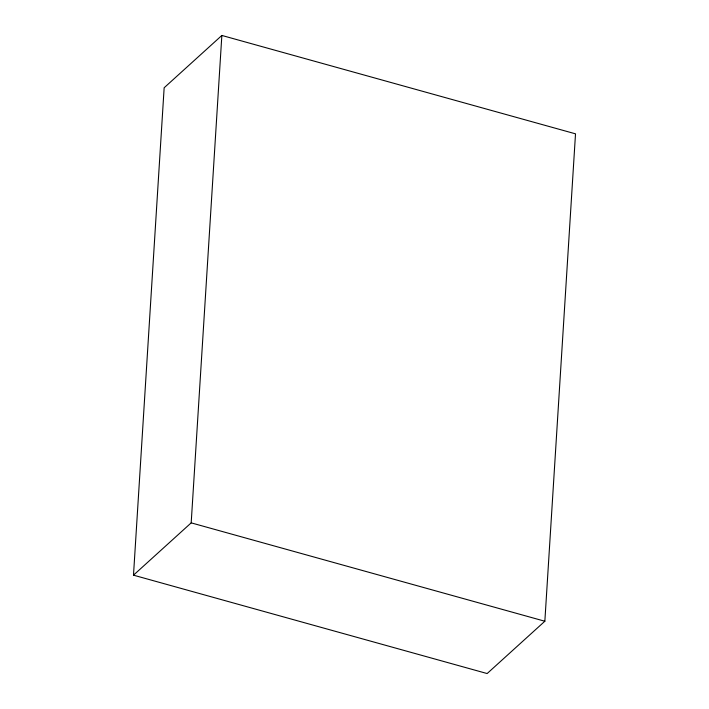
<?xml version="1.0" encoding="UTF-8"?>
<svg xmlns="http://www.w3.org/2000/svg" width="709" height="709" viewBox="0 0 709 709"><rect width="100%" height="100%" fill="white"/><g stroke="black" fill="none" stroke-linecap="round" stroke-linejoin="round"><path stroke-width="1.06" d="M133.487 575.167L164.151 87.765L221.855 35.45L575.513 133.833L544.849 621.235L487.145 673.55L133.487 575.167L191.191 522.861L221.855 35.45M191.191 522.861L544.849 621.235"/></g></svg>
